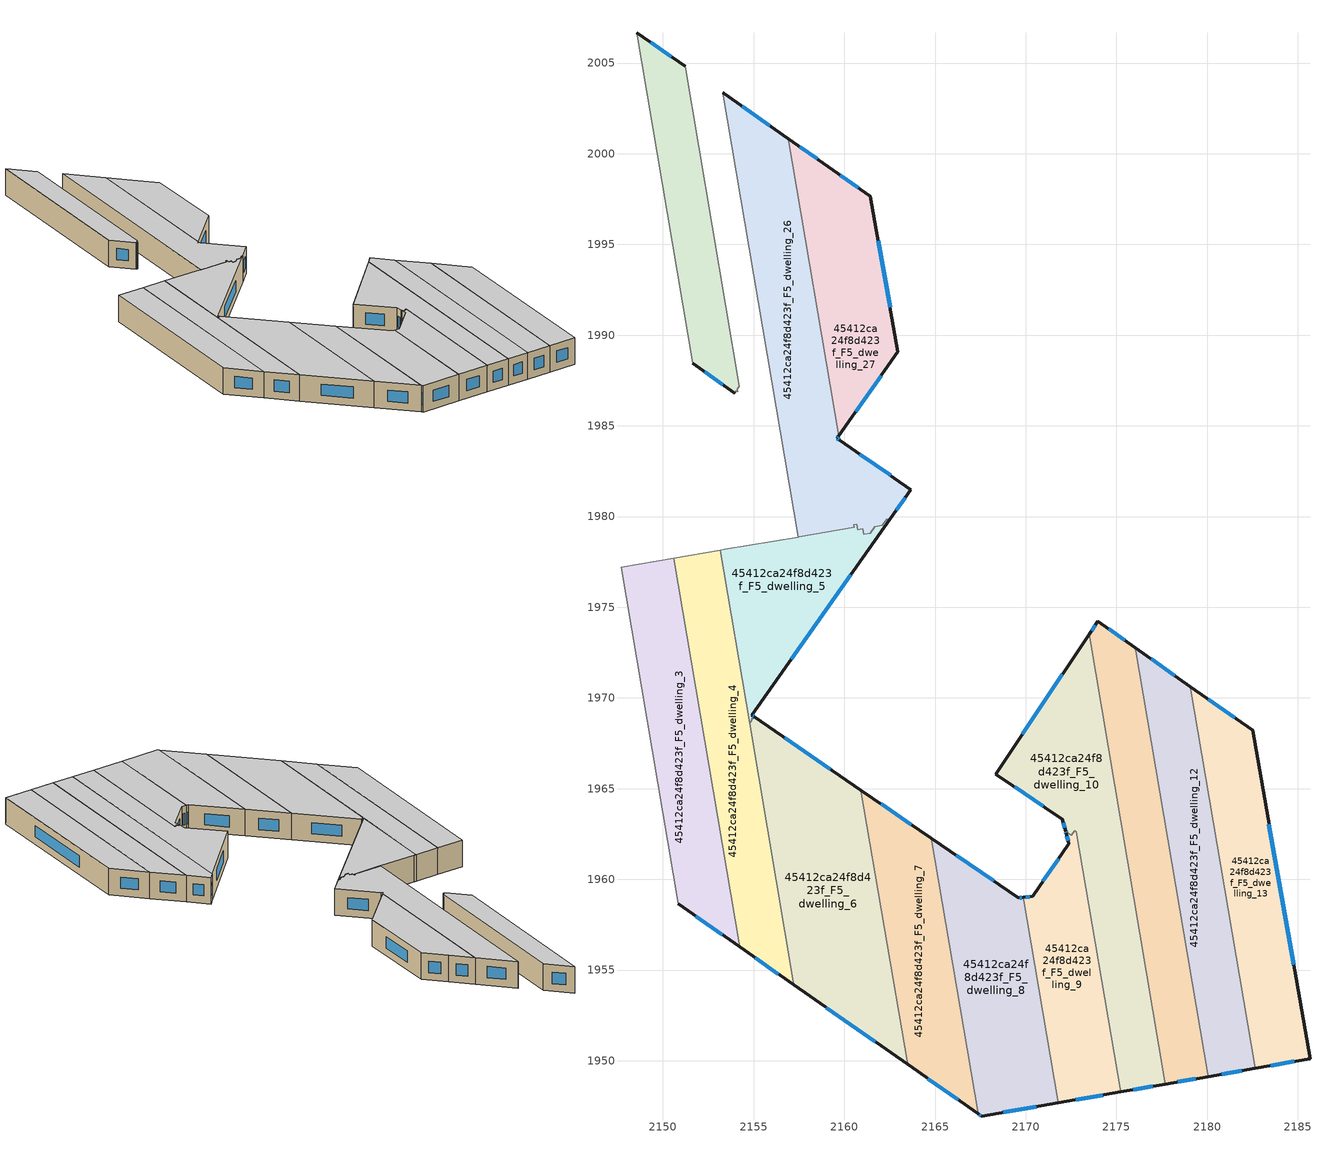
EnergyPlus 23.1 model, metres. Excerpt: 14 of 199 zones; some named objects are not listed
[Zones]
45412ca24f8d423f_F5_dwelling_10
 floor to 45412ca24f8d423f_F4_dwelling_10 (EU_floor_Construction): 2173.49,1973.5 2177.7,1948.71 2175.22,1948.28 2172.79,1962.62 2172.69,1962.69 2172.52,1962.44 2172.27,1962.61 2172.23,1962.55 2172.2,1962.66 2172.02,1963.32 2168.35,1965.8 z15
 wall outside (EU_wall_Construction): 2173.49,1973.5 2168.35,1965.8 2172.02,1963.32 2172.2,1962.66 2172.23,1962.55 / 2175.22,1948.28 2177.7,1948.71 z15:18
 wall to 45412ca24f8d423f_F5_dwelling_9 (EU_wall_Construction): 2172.23,1962.55 2172.27,1962.61 2172.52,1962.44 2172.69,1962.69 2172.79,1962.62 2175.22,1948.28 z15:18
 wall to 45412ca24f8d423f_F5_dwelling_11 (EU_wall_Construction): 2177.7,1948.71 2173.49,1973.5 z15:18
 window (EU_Window_Construction): 2172.2,1962.63 2172.22,1962.58 / 2172.07,1963.13 2172.15,1962.85 / 2169.4,1965.09 2170.97,1964.03 / 2172.02,1971.3 2169.82,1968 / 2175.93,1948.4 2176.99,1948.59 z15.86:17.14
 ceiling to 45412ca24f8d423f_F6_dwelling_10 (EU_floor_Construction): 2177.7,1948.71 2173.49,1973.5 2168.35,1965.8 2172.02,1963.32 2172.2,1962.66 2172.23,1962.55 2172.27,1962.61 2172.52,1962.44 2172.69,1962.69 2172.79,1962.62 2175.22,1948.28 z18
45412ca24f8d423f_F5_dwelling_11
 floor to 45412ca24f8d423f_F4_dwelling_11 (EU_floor_Construction): 2176.04,1972.76 2180.05,1949.13 2177.7,1948.71 2173.49,1973.5 2173.97,1974.22 z15
 wall outside (EU_wall_Construction): 2177.7,1948.71 2180.05,1949.13 / 2176.04,1972.76 2173.97,1974.22 2173.49,1973.5 z15:18
 wall to 45412ca24f8d423f_F5_dwelling_12 (EU_wall_Construction): 2180.05,1949.13 2176.04,1972.76 z15:18
 window (EU_Window_Construction): 2178.37,1948.83 2179.38,1949.01 / 2173.83,1974.02 2173.62,1973.7 / 2175.45,1973.18 2174.56,1973.81 z15.86:17.14
 ceiling to 45412ca24f8d423f_F6_dwelling_11 (EU_floor_Construction): 2180.05,1949.13 2176.04,1972.76 2173.97,1974.22 2173.49,1973.5 2177.7,1948.71 z18
45412ca24f8d423f_F5_dwelling_12
 floor to 45412ca24f8d423f_F4_dwelling_12 (EU_floor_Construction): 2179.08,1970.62 2182.65,1949.58 2180.05,1949.13 2176.04,1972.76 z15
 wall outside (EU_wall_Construction): 2179.08,1970.62 2176.04,1972.76 / 2180.05,1949.13 2182.65,1949.58 z15:18
 wall to 45412ca24f8d423f_F5_dwelling_13 (EU_wall_Construction): 2182.65,1949.58 2179.08,1970.62 z15:18
 window (EU_Window_Construction): 2178.21,1971.23 2176.91,1972.15 / 2180.79,1949.26 2181.91,1949.45 z15.86:17.14
 ceiling to 45412ca24f8d423f_F6_dwelling_12 (EU_floor_Construction): 2182.65,1949.58 2179.08,1970.62 2176.04,1972.76 2180.05,1949.13 z18
45412ca24f8d423f_F5_dwelling_13
 floor to 45412ca24f8d423f_F4_dwelling_13 (EU_floor_Construction): 2182.5,1968.21 2185.67,1950.11 2182.65,1949.58 2179.08,1970.62 z15
 wall outside (EU_wall_Construction): 2182.65,1949.58 2185.67,1950.11 2182.5,1968.21 2179.08,1970.62 z15:18
 window (EU_Window_Construction): 2181.52,1968.9 2180.06,1969.93 / 2184.76,1955.28 2183.4,1963.04 / 2183.51,1949.73 2184.8,1949.96 z15.86:17.14
 ceiling to 45412ca24f8d423f_F6_dwelling_13 (EU_floor_Construction): 2185.67,1950.11 2182.5,1968.21 2179.08,1970.62 2182.65,1949.58 z18
45412ca24f8d423f_F5_dwelling_24
 floor to 45412ca24f8d423f_F4_dwelling_24 (EU_floor_Construction): 2151.22,2004.81 2154.21,1987.18 2154.09,1987.01 2154.12,1986.87 2154.03,1986.93 2153.95,1986.8 2151.65,1988.44 2148.56,2006.67 z15
 wall outside (EU_wall_Construction): 2151.22,2004.81 2148.56,2006.67 / 2151.65,1988.44 2153.95,1986.8 z15:18
 wall to 45412ca24f8d423f_F5_dwelling_23 (EU_wall_Construction): 2148.56,2006.67 2151.65,1988.44 z15:18
 wall to 45412ca24f8d423f_F5_dwelling_25 (EU_wall_Construction): 2153.95,1986.8 2154.03,1986.93 2154.12,1986.87 2154.09,1987.01 2154.21,1987.18 2151.22,2004.81 z15:18
 window (EU_Window_Construction): 2150.46,2005.34 2149.32,2006.14 / 2152.31,1987.98 2153.29,1987.27 z15.86:17.14
 ceiling to 45412ca24f8d423f_F6_dwelling_24 (EU_floor_Construction): 2154.12,1986.87 2154.09,1987.01 2154.21,1987.18 2151.22,2004.81 2148.56,2006.67 2151.65,1988.44 2153.95,1986.8 2154.03,1986.93 z18
45412ca24f8d423f_F5_dwelling_26
 floor to 45412ca24f8d423f_F4_dwelling_26 (EU_floor_Construction): 2156.92,2000.83 2159.7,1984.45 2159.6,1984.31 2159.74,1984.22 2163.66,1981.49 2162.54,1979.89 2162.33,1979.85 2162.09,1979.51 2161.67,1979.43 2161.42,1979.09 2161.07,1979.03 2161.02,1979.33 2160.73,1979.28 2160.68,1979.57 2160.53,1979.55 2160.55,1979.4 2157.5,1978.88 2157.45,1978.87 2153.29,2003.36 2153.35,2003.32 z15
 wall outside (EU_wall_Construction): 2156.92,2000.83 2153.35,2003.32 2153.29,2003.36 / 2162.54,1979.89 2163.66,1981.49 2159.74,1984.22 2159.6,1984.31 2159.7,1984.45 z15:18
 wall to 45412ca24f8d423f_F5_dwelling_27 (EU_wall_Construction): 2159.7,1984.45 2156.92,2000.83 z15:18
 wall to 45412ca24f8d423f_F5_dwelling_5 (EU_wall_Construction): 2157.45,1978.87 2157.5,1978.88 2160.55,1979.4 2160.53,1979.55 2160.68,1979.57 2160.73,1979.28 2161.02,1979.33 2161.07,1979.03 2161.42,1979.09 2161.67,1979.43 2162.09,1979.51 2162.33,1979.85 2162.54,1979.89 z15:18
 wall to 45412ca24f8d423f_F5_dwelling_25 (EU_wall_Construction): 2153.29,2003.36 2157.45,1978.87 z15:18
 window (EU_Window_Construction): 2155.9,2001.54 2154.37,2002.61 / 2159.63,1984.35 2159.67,1984.41 / 2159.7,1984.24 2159.64,1984.28 / 2162.54,1982.27 2160.86,1983.44 / 2162.86,1980.35 2163.34,1981.03 z15.86:17.14
 ceiling to 45412ca24f8d423f_F6_dwelling_26 (EU_floor_Construction): 2162.54,1979.89 2163.66,1981.49 2159.74,1984.22 2159.6,1984.31 2159.7,1984.45 2156.92,2000.83 2153.35,2003.32 2153.29,2003.36 2157.45,1978.87 2157.5,1978.88 2160.55,1979.4 2160.53,1979.55 2160.68,1979.57 2160.73,1979.28 2161.02,1979.33 2161.07,1979.03 2161.42,1979.09 2161.67,1979.43 2162.09,1979.51 2162.33,1979.85 z18
45412ca24f8d423f_F5_dwelling_27
 floor to 45412ca24f8d423f_F4_dwelling_27 (EU_floor_Construction): 2161.43,1997.65 2162.95,1989.08 2159.7,1984.45 2156.92,2000.83 2159.12,1999.28 z15
 wall outside (EU_wall_Construction): 2159.7,1984.45 2162.95,1989.08 2161.43,1997.65 2159.12,1999.28 2156.92,2000.83 z15:18
 window (EU_Window_Construction): 2158.49,1999.72 2157.55,2000.39 / 2160.77,1998.12 2159.78,1998.82 / 2162.51,1991.53 2161.86,1995.2 / 2160.63,1985.77 2162.02,1987.76 z15.86:17.14
 ceiling to 45412ca24f8d423f_F6_dwelling_27 (EU_floor_Construction): 2159.7,1984.45 2162.95,1989.08 2161.43,1997.65 2159.12,1999.28 2156.92,2000.83 z18
45412ca24f8d423f_F5_dwelling_3
 floor to 45412ca24f8d423f_F4_dwelling_3 (EU_floor_Construction): 2150.59,1977.71 2154.23,1956.28 2150.84,1958.65 2147.69,1977.21 z15
 wall outside (EU_wall_Construction): 2150.84,1958.65 2154.23,1956.28 z15:18
 wall to 45412ca24f8d423f_F5_dwelling_4 (EU_wall_Construction): 2154.23,1956.28 2150.59,1977.71 z15:18
 wall to 45412ca24f8d423f_F5_dwelling_2 (EU_wall_Construction): 2147.69,1977.21 2150.84,1958.65 z15:18
 wall to 45412ca24f8d423f_F5_dwelling_25 (EU_wall_Construction): 2150.59,1977.71 2147.69,1977.21 z15:18
 window (EU_Window_Construction): 2151.81,1957.97 2153.26,1956.96 z15.86:17.14
 ceiling to 45412ca24f8d423f_F6_dwelling_3 (EU_floor_Construction): 2154.23,1956.28 2150.59,1977.71 2147.69,1977.21 2150.84,1958.65 z18
45412ca24f8d423f_F5_dwelling_4
 floor to 45412ca24f8d423f_F4_dwelling_4 (EU_floor_Construction): 2153.16,1978.14 2157.22,1954.18 2154.23,1956.28 2150.59,1977.71 z15
 wall outside (EU_wall_Construction): 2154.23,1956.28 2157.22,1954.18 z15:18
 wall to 45412ca24f8d423f_F5_dwelling_6 (EU_wall_Construction): 2157.22,1954.18 2154.77,1968.6 z15:18
 wall to 45412ca24f8d423f_F5_dwelling_5 (EU_wall_Construction): 2154.77,1968.6 2153.16,1978.14 z15:18
 wall to 45412ca24f8d423f_F5_dwelling_25 (EU_wall_Construction): 2153.16,1978.14 2150.59,1977.71 z15:18
 window (EU_Window_Construction): 2155.09,1955.68 2156.37,1954.78 z15.86:17.14
 ceiling to 45412ca24f8d423f_F6_dwelling_4 (EU_floor_Construction): 2157.22,1954.18 2153.16,1978.14 2150.59,1977.71 2154.23,1956.28 z18
45412ca24f8d423f_F5_dwelling_5
 floor to 45412ca24f8d423f_F4_dwelling_5 (EU_floor_Construction): 2162.54,1979.89 2154.9,1969.05 2155.03,1968.96 2154.94,1968.84 2154.88,1968.88 2154.9,1968.78 2154.77,1968.6 2153.16,1978.14 2160.55,1979.4 2160.53,1979.55 2160.68,1979.57 2160.73,1979.28 2161.02,1979.33 2161.07,1979.03 2161.42,1979.09 2161.67,1979.43 2162.09,1979.51 2162.33,1979.85 z15
 wall outside (EU_wall_Construction): 2155.03,1968.96 2154.9,1969.05 2162.54,1979.89 z15:18
 wall to 45412ca24f8d423f_F5_dwelling_6 (EU_wall_Construction): 2154.77,1968.6 2154.9,1968.78 2154.88,1968.88 2154.94,1968.84 2155.03,1968.96 z15:18
 wall to 45412ca24f8d423f_F5_dwelling_25 (EU_wall_Construction): 2157.45,1978.87 2153.39,1978.18 2153.16,1978.14 z15:18
 window (EU_Window_Construction): 2157.08,1972.14 2160.36,1976.79 / 2154.99,1968.99 2154.94,1969.02 z15.86:17.14
 ceiling to 45412ca24f8d423f_F6_dwelling_5 (EU_floor_Construction): 2155.03,1968.96 2154.9,1969.05 2162.54,1979.89 2162.33,1979.85 2162.09,1979.51 2161.67,1979.43 2161.42,1979.09 2161.07,1979.03 2161.02,1979.33 2160.73,1979.28 2160.68,1979.57 2160.53,1979.55 2160.55,1979.4 2153.16,1978.14 2154.77,1968.6 2154.9,1968.78 2154.88,1968.88 2154.94,1968.84 z18
45412ca24f8d423f_F5_dwelling_6
 floor to 45412ca24f8d423f_F4_dwelling_6 (EU_floor_Construction): 2160.91,1964.92 2163.48,1949.8 2157.22,1954.18 2154.77,1968.6 2154.9,1968.78 2154.88,1968.88 2154.94,1968.84 2155.03,1968.96 z15
 wall outside (EU_wall_Construction): 2160.91,1964.92 2155.03,1968.96 / 2157.22,1954.18 2163.48,1949.8 z15:18
 wall to 45412ca24f8d423f_F5_dwelling_7 (EU_wall_Construction): 2163.48,1949.8 2160.91,1964.92 z15:18
 window (EU_Window_Construction): 2159.23,1966.08 2156.71,1967.81 / 2159.01,1952.93 2161.69,1951.05 z15.86:17.14
 ceiling to 45412ca24f8d423f_F6_dwelling_6 (EU_floor_Construction): 2163.48,1949.8 2160.91,1964.92 2155.03,1968.96 2154.94,1968.84 2154.88,1968.88 2154.9,1968.78 2154.77,1968.6 2157.22,1954.18 z18
45412ca24f8d423f_F5_dwelling_7
 floor to 45412ca24f8d423f_F4_dwelling_7 (EU_floor_Construction): 2164.8,1962.26 2167.38,1947.07 2163.48,1949.8 2160.91,1964.92 z15
 wall outside (EU_wall_Construction): 2164.8,1962.26 2160.91,1964.92 / 2163.48,1949.8 2167.38,1947.07 z15:18
 wall to 45412ca24f8d423f_F5_dwelling_8 (EU_wall_Construction): 2167.38,1947.07 2164.8,1962.26 z15:18
 window (EU_Window_Construction): 2163.69,1963.02 2162.02,1964.16 / 2164.59,1949.02 2166.27,1947.85 z15.86:17.14
 ceiling to 45412ca24f8d423f_F6_dwelling_7 (EU_floor_Construction): 2167.38,1947.07 2164.8,1962.26 2160.91,1964.92 2163.48,1949.8 z18
45412ca24f8d423f_F5_dwelling_8
 floor to 45412ca24f8d423f_F4_dwelling_8 (EU_floor_Construction): 2169.86,1959 2171.78,1947.67 2167.57,1946.94 2167.38,1947.07 2164.8,1962.26 2169.59,1958.97 z15
 wall outside (EU_wall_Construction): 2167.38,1947.07 2167.57,1946.94 2171.78,1947.67 / 2169.86,1959 2169.59,1958.97 2164.8,1962.26 z15:18
 wall to 45412ca24f8d423f_F5_dwelling_9 (EU_wall_Construction): 2171.78,1947.67 2169.86,1959 z15:18
 window (EU_Window_Construction): 2168.77,1947.15 2170.57,1947.46 / 2167.43,1947.03 2167.51,1946.97 / 2168.22,1959.91 2166.17,1961.32 / 2169.78,1958.99 2169.67,1958.98 z15.86:17.14
 ceiling to 45412ca24f8d423f_F6_dwelling_8 (EU_floor_Construction): 2171.78,1947.67 2169.86,1959 2169.59,1958.97 2164.8,1962.26 2167.38,1947.07 2167.57,1946.94 z18
45412ca24f8d423f_F5_dwelling_9
 floor to 45412ca24f8d423f_F4_dwelling_9 (EU_floor_Construction): 2172.79,1962.62 2175.22,1948.28 2171.78,1947.67 2169.86,1959 2170.37,1959.06 2172.38,1961.97 2172.23,1962.55 2172.27,1962.61 2172.52,1962.44 2172.69,1962.69 z15
 wall outside (EU_wall_Construction): 2172.23,1962.55 2172.38,1961.97 2170.37,1959.06 2169.86,1959 / 2171.78,1947.67 2175.22,1948.28 z15:18
 window (EU_Window_Construction): 2170.22,1959.04 2170,1959.02 / 2171.8,1961.14 2170.94,1959.89 / 2172.27,1962.38 2172.33,1962.14 / 2172.76,1947.85 2174.24,1948.11 z15.86:17.14
 ceiling to 45412ca24f8d423f_F6_dwelling_9 (EU_floor_Construction): 2175.22,1948.28 2172.79,1962.62 2172.69,1962.69 2172.52,1962.44 2172.27,1962.61 2172.23,1962.55 2172.38,1961.97 2170.37,1959.06 2169.86,1959 2171.78,1947.67 z18
[Building]
EU S2 Campaign: North Axis=0; Terrain=City; Solar Distribution=FullExterior
[Site:Location]
Helsinki-Vantaa.AP: Latitude=60.317; Longitude=24.963; Time Zone=2; Elevation=54.6
[SizingPeriod:WeatherFileDays]
AnnualSizingPeriod: Begin Month=1; Begin Day of Month=1; End Month=12; End Day of Month=31; Day of Week for Start Day=Monday; Use Weather File Daylight Saving Period=No; Use Weather File Rain and Snow Indicators=No
[MATERIAL]
EU_InternalMass_Material: Roughness=MediumRough; Thickness=0.1; Conductivity=1; Density=1800; Specific Heat=900; Thermal Absorptance=0.9; Solar Absorptance=0.7; Visible Absorptance=0.7
[MATERIAL:NOMASS] Roughness=MediumRough; Thermal Absorptance=0.9; Solar Absorptance=0.7; Visible Absorptance=0.7
Name | Thermal Resistance
EU_wall_NoMass | 1.10183
EU_floor_NoMass | 1.70606
[WINDOWMATERIAL:SIMPLEGLAZINGSYSTEM]
EU_Window_SimpleGlazing: UFactor=3.11035; Solar Heat Gain Coefficient=0.8; Visible Transmittance=0.8
[CONSTRUCTION]
EU_wall_Construction: EU_wall_NoMass
EU_floor_Construction: EU_floor_NoMass
EU_Window_Construction: EU_Window_SimpleGlazing
EU_InternalMass_Construction: EU_InternalMass_Material
[ZONE] Type=1; Multiplier=1; Ceiling Height=autocalculate; Floor Area=autocalculate; Part of Total Floor Area=Yes
Name | Volume
45412ca24f8d423f_F5_dwelling_10 | 224.932
45412ca24f8d423f_F5_dwelling_11 | 179.458
45412ca24f8d423f_F5_dwelling_12 | 179.435
45412ca24f8d423f_F5_dwelling_13 | 179.407
45412ca24f8d423f_F5_dwelling_24 | 128.208
45412ca24f8d423f_F5_dwelling_26 | 250.329
45412ca24f8d423f_F5_dwelling_27 | 150.012
45412ca24f8d423f_F5_dwelling_3 | 179.459
45412ca24f8d423f_F5_dwelling_4 | 179.416
45412ca24f8d423f_F5_dwelling_5 | 132.517
45412ca24f8d423f_F5_dwelling_6 | 249.099
45412ca24f8d423f_F5_dwelling_7 | 156.27
45412ca24f8d423f_F5_dwelling_8 | 178.561
45412ca24f8d423f_F5_dwelling_9 | 134.287
[INTERNALMASS] Construction=EU_InternalMass_Construction
Name | Zone or ZoneList | Surface Area
45412ca24f8d423f_F5_dwelling_3_EU_InternalMass | 45412ca24f8d423f_F5_dwelling_3 | 59.8198
45412ca24f8d423f_F5_dwelling_4_EU_InternalMass | 45412ca24f8d423f_F5_dwelling_4 | 59.8056
45412ca24f8d423f_F5_dwelling_5_EU_InternalMass | 45412ca24f8d423f_F5_dwelling_5 | 44.1704
45412ca24f8d423f_F5_dwelling_6_EU_InternalMass | 45412ca24f8d423f_F5_dwelling_6 | 83.027
45412ca24f8d423f_F5_dwelling_7_EU_InternalMass | 45412ca24f8d423f_F5_dwelling_7 | 52.0897
45412ca24f8d423f_F5_dwelling_8_EU_InternalMass | 45412ca24f8d423f_F5_dwelling_8 | 59.5202
45412ca24f8d423f_F5_dwelling_9_EU_InternalMass | 45412ca24f8d423f_F5_dwelling_9 | 44.7622
45412ca24f8d423f_F5_dwelling_10_EU_InternalMass | 45412ca24f8d423f_F5_dwelling_10 | 74.977
45412ca24f8d423f_F5_dwelling_11_EU_InternalMass | 45412ca24f8d423f_F5_dwelling_11 | 59.8193
45412ca24f8d423f_F5_dwelling_12_EU_InternalMass | 45412ca24f8d423f_F5_dwelling_12 | 59.8117
45412ca24f8d423f_F5_dwelling_13_EU_InternalMass | 45412ca24f8d423f_F5_dwelling_13 | 59.8024
45412ca24f8d423f_F5_dwelling_24_EU_InternalMass | 45412ca24f8d423f_F5_dwelling_24 | 42.7357
45412ca24f8d423f_F5_dwelling_26_EU_InternalMass | 45412ca24f8d423f_F5_dwelling_26 | 83.4486
45412ca24f8d423f_F5_dwelling_27_EU_InternalMass | 45412ca24f8d423f_F5_dwelling_27 | 50.0041
[OTHEREQUIPMENT] Fuel Type=Electricity; Design Level Calculation Method=Watts/Area; Power per Zone Floor Area=1; Fraction Latent=0; Fraction Radiant=0; Fraction Lost=0; Carbon Dioxide Generation Rate=0; EndUse Subcategory=EU_Step8_InternalGains
Name | Zone or ZoneList or Space or SpaceList | Schedule
EU_Step8_InternalGain_45412ca24f8d423f_F5_dwelling_3_f000 | 45412ca24f8d423f_F5_dwelling_3 | EU_Step8_GainSchedule_45412ca24f8d423f_F5_dwelling_3_f000
EU_Step8_InternalGain_45412ca24f8d423f_F5_dwelling_4_f000 | 45412ca24f8d423f_F5_dwelling_4 | EU_Step8_GainSchedule_45412ca24f8d423f_F5_dwelling_4_f000
EU_Step8_InternalGain_45412ca24f8d423f_F5_dwelling_5_f000 | 45412ca24f8d423f_F5_dwelling_5 | EU_Step8_GainSchedule_45412ca24f8d423f_F5_dwelling_5_f000
EU_Step8_InternalGain_45412ca24f8d423f_F5_dwelling_6_f000 | 45412ca24f8d423f_F5_dwelling_6 | EU_Step8_GainSchedule_45412ca24f8d423f_F5_dwelling_6_f000
EU_Step8_InternalGain_45412ca24f8d423f_F5_dwelling_7_f000 | 45412ca24f8d423f_F5_dwelling_7 | EU_Step8_GainSchedule_45412ca24f8d423f_F5_dwelling_7_f000
EU_Step8_InternalGain_45412ca24f8d423f_F5_dwelling_8_f000 | 45412ca24f8d423f_F5_dwelling_8 | EU_Step8_GainSchedule_45412ca24f8d423f_F5_dwelling_8_f000
EU_Step8_InternalGain_45412ca24f8d423f_F5_dwelling_9_f000 | 45412ca24f8d423f_F5_dwelling_9 | EU_Step8_GainSchedule_45412ca24f8d423f_F5_dwelling_9_f000
EU_Step8_InternalGain_45412ca24f8d423f_F5_dwelling_10_f000 | 45412ca24f8d423f_F5_dwelling_10 | EU_Step8_GainSchedule_45412ca24f8d423f_F5_dwelling_10_f000
EU_Step8_InternalGain_45412ca24f8d423f_F5_dwelling_11_f000 | 45412ca24f8d423f_F5_dwelling_11 | EU_Step8_GainSchedule_45412ca24f8d423f_F5_dwelling_11_f000
EU_Step8_InternalGain_45412ca24f8d423f_F5_dwelling_12_f000 | 45412ca24f8d423f_F5_dwelling_12 | EU_Step8_GainSchedule_45412ca24f8d423f_F5_dwelling_12_f000
EU_Step8_InternalGain_45412ca24f8d423f_F5_dwelling_13_f000 | 45412ca24f8d423f_F5_dwelling_13 | EU_Step8_GainSchedule_45412ca24f8d423f_F5_dwelling_13_f000
EU_Step8_InternalGain_45412ca24f8d423f_F5_dwelling_24_f000 | 45412ca24f8d423f_F5_dwelling_24 | EU_Step8_GainSchedule_45412ca24f8d423f_F5_dwelling_24_f000
EU_Step8_InternalGain_45412ca24f8d423f_F5_dwelling_26_f000 | 45412ca24f8d423f_F5_dwelling_26 | EU_Step8_GainSchedule_45412ca24f8d423f_F5_dwelling_26_f000
EU_Step8_InternalGain_45412ca24f8d423f_F5_dwelling_27_f000 | 45412ca24f8d423f_F5_dwelling_27 | EU_Step8_GainSchedule_45412ca24f8d423f_F5_dwelling_27_f000
[ZONEVENTILATION:DESIGNFLOWRATE] Schedule=EU_AlwaysOn; Design Flow Rate Calculation Method=AirChanges/Hour; Air Changes per Hour=0.756316; Ventilation Type=Natural; Fan Pressure Rise=0; Fan Total Efficiency=1; Constant Term Coefficient=1; Temperature Term Coefficient=0; Velocity Term Coefficient=0; Velocity Squared Term Coefficient=0; Minimum Indoor Temperature=-100; Maximum Indoor Temperature=100; Delta Temperature=-100; Minimum Outdoor Temperature=-100; Maximum Outdoor Temperature=100; Maximum Wind Speed=40
Name | Zone or ZoneList or Space or SpaceList
EU_ConstantAir_45412ca24f8d423f_F5_dwelling_3 | 45412ca24f8d423f_F5_dwelling_3
EU_ConstantAir_45412ca24f8d423f_F5_dwelling_4 | 45412ca24f8d423f_F5_dwelling_4
EU_ConstantAir_45412ca24f8d423f_F5_dwelling_5 | 45412ca24f8d423f_F5_dwelling_5
EU_ConstantAir_45412ca24f8d423f_F5_dwelling_6 | 45412ca24f8d423f_F5_dwelling_6
EU_ConstantAir_45412ca24f8d423f_F5_dwelling_7 | 45412ca24f8d423f_F5_dwelling_7
EU_ConstantAir_45412ca24f8d423f_F5_dwelling_8 | 45412ca24f8d423f_F5_dwelling_8
EU_ConstantAir_45412ca24f8d423f_F5_dwelling_9 | 45412ca24f8d423f_F5_dwelling_9
EU_ConstantAir_45412ca24f8d423f_F5_dwelling_10 | 45412ca24f8d423f_F5_dwelling_10
EU_ConstantAir_45412ca24f8d423f_F5_dwelling_11 | 45412ca24f8d423f_F5_dwelling_11
EU_ConstantAir_45412ca24f8d423f_F5_dwelling_12 | 45412ca24f8d423f_F5_dwelling_12
EU_ConstantAir_45412ca24f8d423f_F5_dwelling_13 | 45412ca24f8d423f_F5_dwelling_13
EU_ConstantAir_45412ca24f8d423f_F5_dwelling_24 | 45412ca24f8d423f_F5_dwelling_24
EU_ConstantAir_45412ca24f8d423f_F5_dwelling_26 | 45412ca24f8d423f_F5_dwelling_26
EU_ConstantAir_45412ca24f8d423f_F5_dwelling_27 | 45412ca24f8d423f_F5_dwelling_27
[HVACTEMPLATE:ZONE:IDEALLOADSAIRSYSTEM] System Availability Schedule=EU_AlwaysOn; Maximum Heating Supply Air Temperature=50; Minimum Cooling Supply Air Temperature=13; Maximum Heating Supply Air Humidity Ratio=0.0156; Minimum Cooling Supply Air Humidity Ratio=0.0077; Heating Limit=NoLimit; Cooling Limit=NoLimit; Heating Availability Schedule=EU_AlwaysOn; Cooling Availability Schedule=EU_CoolingOff; Dehumidification Control Type=ConstantSensibleHeatRatio; Cooling Sensible Heat Ratio=0.7; Dehumidification Setpoint=60; Humidification Control Type=None; Humidification Setpoint=30; Outdoor Air Method=None; Outdoor Air Flow Rate per Person=0.00944; Outdoor Air Flow Rate per Zone Floor Area=0; Outdoor Air Flow Rate per Zone=0; Demand Controlled Ventilation Type=None; Outdoor Air Economizer Type=NoEconomizer; Heat Recovery Type=None; Sensible Heat Recovery Effectiveness=0.7; Latent Heat Recovery Effectiveness=0.65
Name | Template Thermostat
45412ca24f8d423f_F5_dwelling_3 | EU_HeatOnly_45412ca24f8d423f_F5_dwelling_3
45412ca24f8d423f_F5_dwelling_4 | EU_HeatOnly_45412ca24f8d423f_F5_dwelling_4
45412ca24f8d423f_F5_dwelling_5 | EU_HeatOnly_45412ca24f8d423f_F5_dwelling_5
45412ca24f8d423f_F5_dwelling_6 | EU_HeatOnly_45412ca24f8d423f_F5_dwelling_6
45412ca24f8d423f_F5_dwelling_7 | EU_HeatOnly_45412ca24f8d423f_F5_dwelling_7
45412ca24f8d423f_F5_dwelling_8 | EU_HeatOnly_45412ca24f8d423f_F5_dwelling_8
45412ca24f8d423f_F5_dwelling_9 | EU_HeatOnly_45412ca24f8d423f_F5_dwelling_9
45412ca24f8d423f_F5_dwelling_10 | EU_HeatOnly_45412ca24f8d423f_F5_dwelling_10
45412ca24f8d423f_F5_dwelling_11 | EU_HeatOnly_45412ca24f8d423f_F5_dwelling_11
45412ca24f8d423f_F5_dwelling_12 | EU_HeatOnly_45412ca24f8d423f_F5_dwelling_12
45412ca24f8d423f_F5_dwelling_13 | EU_HeatOnly_45412ca24f8d423f_F5_dwelling_13
45412ca24f8d423f_F5_dwelling_24 | EU_HeatOnly_45412ca24f8d423f_F5_dwelling_24
45412ca24f8d423f_F5_dwelling_26 | EU_HeatOnly_45412ca24f8d423f_F5_dwelling_26
45412ca24f8d423f_F5_dwelling_27 | EU_HeatOnly_45412ca24f8d423f_F5_dwelling_27
[SIZING:ZONE] Zone Cooling Design Supply Air Temperature Input Method=SupplyAirTemperature; Zone Cooling Design Supply Air Temperature=13; Zone Heating Design Supply Air Temperature Input Method=SupplyAirTemperature; Zone Heating Design Supply Air Temperature=50; Zone Cooling Design Supply Air Humidity Ratio=0.008; Zone Heating Design Supply Air Humidity Ratio=0.008; Cooling Design Air Flow Method=DesignDay; Cooling Design Air Flow Rate=0; Cooling Minimum Air Flow per Zone Floor Area=0.000762; Cooling Minimum Air Flow=0; Cooling Minimum Air Flow Fraction=0.2; Heating Design Air Flow Method=DesignDay; Heating Design Air Flow Rate=0; Heating Maximum Air Flow per Zone Floor Area=0.002032; Heating Maximum Air Flow=0.141576; Heating Maximum Air Flow Fraction=0.3; Account for Dedicated Outdoor Air System=No; Dedicated Outdoor Air System Control Strategy=NeutralSupplyAir; Dedicated Outdoor Air Low Setpoint Temperature for Design=autosize; Dedicated Outdoor Air High Setpoint Temperature for Design=autosize; Zone Load Sizing Method=Sensible Load Only No Latent Load; Zone Latent Cooling Design Supply Air Humidity Ratio Input Method=HumidityRatioDifference; Zone Cooling Design Supply Air Humidity Ratio Difference=0.005; Zone Latent Heating Design Supply Air Humidity Ratio Input Method=HumidityRatioDifference; Zone Humidification Design Supply Air Humidity Ratio Difference=0.005
45412ca24f8d423f_F5_dwelling_3; 45412ca24f8d423f_F5_dwelling_4; 45412ca24f8d423f_F5_dwelling_5; 45412ca24f8d423f_F5_dwelling_6; 45412ca24f8d423f_F5_dwelling_7; 45412ca24f8d423f_F5_dwelling_8; 45412ca24f8d423f_F5_dwelling_9; 45412ca24f8d423f_F5_dwelling_10; 45412ca24f8d423f_F5_dwelling_11; 45412ca24f8d423f_F5_dwelling_12; 45412ca24f8d423f_F5_dwelling_13; 45412ca24f8d423f_F5_dwelling_24; 45412ca24f8d423f_F5_dwelling_26; 45412ca24f8d423f_F5_dwelling_27
[SCHEDULE:CONSTANT]
Name | Hourly Value
EU_AlwaysOn | 1
EU_CoolingOff | 0
[SCHEDULE:FILE] Column Number=1; Rows to Skip at Top=0; Number of Hours of Data=8760; Column Separator=Comma; Interpolate to Timestep=No; Minutes per Item=60; Adjust Schedule for Daylight Savings=Yes
Name | File
EU_Step8_GainSchedule_45412ca24f8d423f_F5_dwelling_3_f000 | ../../schedules/45412ca24f8d423f/45412ca24f8d423f_F5_dwelling_3_f000_gain.csv
EU_Step8_GainSchedule_45412ca24f8d423f_F5_dwelling_4_f000 | ../../schedules/45412ca24f8d423f/45412ca24f8d423f_F5_dwelling_4_f000_gain.csv
EU_Step8_GainSchedule_45412ca24f8d423f_F5_dwelling_5_f000 | ../../schedules/45412ca24f8d423f/45412ca24f8d423f_F5_dwelling_5_f000_gain.csv
EU_Step8_GainSchedule_45412ca24f8d423f_F5_dwelling_6_f000 | ../../schedules/45412ca24f8d423f/45412ca24f8d423f_F5_dwelling_6_f000_gain.csv
EU_Step8_GainSchedule_45412ca24f8d423f_F5_dwelling_7_f000 | ../../schedules/45412ca24f8d423f/45412ca24f8d423f_F5_dwelling_7_f000_gain.csv
EU_Step8_GainSchedule_45412ca24f8d423f_F5_dwelling_8_f000 | ../../schedules/45412ca24f8d423f/45412ca24f8d423f_F5_dwelling_8_f000_gain.csv
EU_Step8_GainSchedule_45412ca24f8d423f_F5_dwelling_9_f000 | ../../schedules/45412ca24f8d423f/45412ca24f8d423f_F5_dwelling_9_f000_gain.csv
EU_Step8_GainSchedule_45412ca24f8d423f_F5_dwelling_10_f000 | ../../schedules/45412ca24f8d423f/45412ca24f8d423f_F5_dwelling_10_f000_gain.csv
EU_Step8_GainSchedule_45412ca24f8d423f_F5_dwelling_11_f000 | ../../schedules/45412ca24f8d423f/45412ca24f8d423f_F5_dwelling_11_f000_gain.csv
EU_Step8_GainSchedule_45412ca24f8d423f_F5_dwelling_12_f000 | ../../schedules/45412ca24f8d423f/45412ca24f8d423f_F5_dwelling_12_f000_gain.csv
EU_Step8_GainSchedule_45412ca24f8d423f_F5_dwelling_13_f000 | ../../schedules/45412ca24f8d423f/45412ca24f8d423f_F5_dwelling_13_f000_gain.csv
EU_Step8_GainSchedule_45412ca24f8d423f_F5_dwelling_24_f000 | ../../schedules/45412ca24f8d423f/45412ca24f8d423f_F5_dwelling_24_f000_gain.csv
EU_Step8_GainSchedule_45412ca24f8d423f_F5_dwelling_26_f000 | ../../schedules/45412ca24f8d423f/45412ca24f8d423f_F5_dwelling_26_f000_gain.csv
EU_Step8_GainSchedule_45412ca24f8d423f_F5_dwelling_27_f000 | ../../schedules/45412ca24f8d423f/45412ca24f8d423f_F5_dwelling_27_f000_gain.csv
